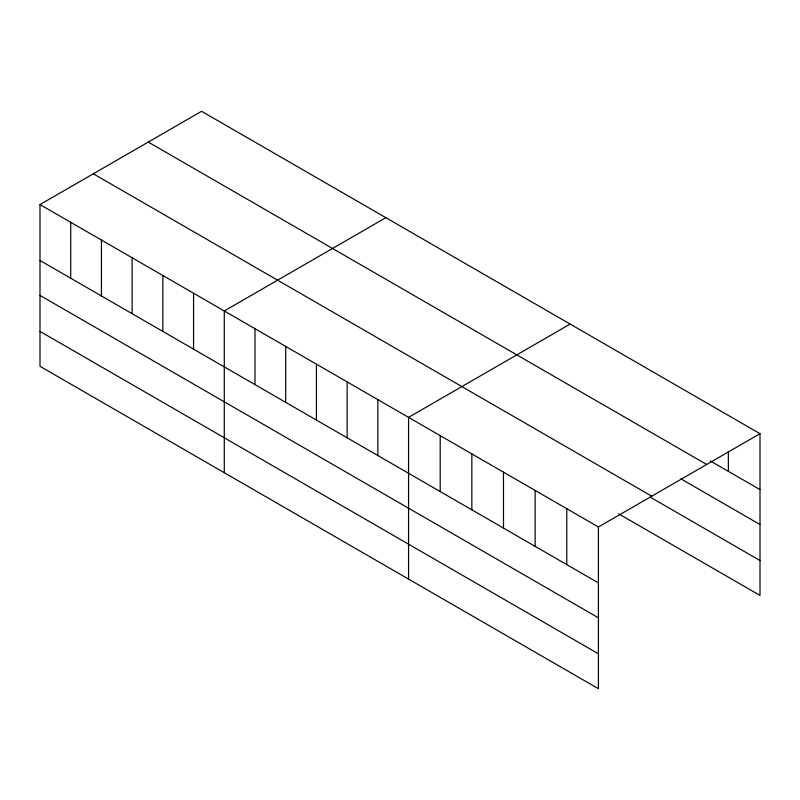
<?xml version="1.0" encoding="UTF-8"?>
<svg xmlns="http://www.w3.org/2000/svg" width="800" height="800" viewBox="0 0 800 800"><rect width="100%" height="100%" fill="white"/><g stroke="black" fill="none" stroke-linecap="round" stroke-linejoin="round"><path stroke-width="1.2" d="M598.42 617.81L598.42 526.98L40 204.57L40 366.31L598.42 688.71L598.42 617.81L40 295.41M618.66 513.82L760 595.43L760 433.69L201.58 111.29L40 204.57M385.86 217.68L224.28 310.97L224.28 472.7M570.14 324.08L408.56 417.36L408.56 579.09M598.42 526.98L760 433.69M710.42 460.99L760 489.61M148.26 142.07L706.68 464.48M680.89 478.86L760 524.53M93.32 173.79L651.74 496.19M650.3 497.17L760 560.51M40 260.49L598.42 582.9M40 331.39L598.42 653.79M728.36 451.46L728.36 471.34M566.78 508.71L566.78 564.63M535.14 490.44L535.14 546.36M503.49 472.17L503.49 528.09M471.85 453.9L471.85 509.82M440.2 435.63L440.2 491.55M377.85 399.63L377.85 455.55M347.13 381.9L347.13 437.81M316.42 364.16L316.42 420.08M285.71 346.43L285.71 402.35M254.99 328.7L254.99 384.62M193.57 293.24L193.57 349.15M162.85 275.5L162.85 331.42M132.14 257.77L132.14 313.69M101.43 240.04L101.43 295.96M70.71 222.31L70.71 278.22"/></g></svg>
